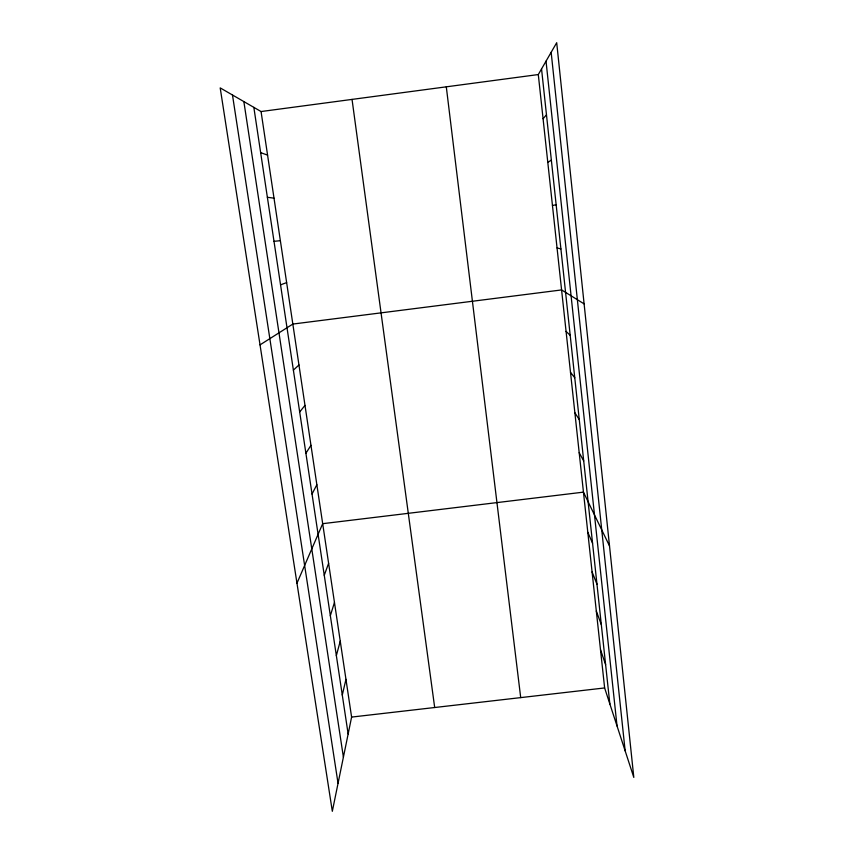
<?xml version="1.0" encoding="UTF-8"?>
<svg xmlns="http://www.w3.org/2000/svg" width="854" height="854" viewBox="0 0 854 854"><rect width="100%" height="100%" fill="white"/><g stroke="black" fill="none" stroke-linecap="round" stroke-linejoin="round"><path stroke-width="1.28" d="M261.057 111.543L351.602 717.082L332.323 811.3L220.193 87.887L261.057 111.543L538.298 74.554L556.701 42.7L633.807 777.418L604.632 687.95L538.298 74.554M342.283 695.06L345.955 679.346M336.348 655.637L340.244 641.14M330.338 615.713L334.458 602.476M324.253 575.276L328.609 563.32M296.968 583.207L322.684 523.683L583.453 492.139L609.51 545.93M312.03 494.05L316.855 484.73M305.892 453.271L310.963 445.308M299.679 411.97L304.995 405.394M543.08 118.749L546.475 114.831M293.381 370.134L298.953 364.978M547.788 162.367L551.353 160.114M260.022 344.877L292.837 324.061L561.59 289.933L584.115 303.885M280.55 284.83L286.634 282.631M552.453 205.43L556.157 204.789M351.602 717.082L604.632 687.95M273.995 241.34L280.368 240.668M267.366 197.274L274.006 198.171M557.043 247.948L560.897 248.888M260.651 152.62L267.58 155.14M566.074 331.384L570.205 335.355M570.493 372.323L574.763 377.756M574.87 412.76L579.268 419.613M579.183 452.695L583.709 460.936M587.798 532.288L592.569 543.229M592.078 571.924L596.967 584.2M596.316 611.08L601.323 624.637M600.501 649.755L605.614 664.561M232.48 95.007L338.045 783.321M243.86 101.594L343.404 757.156M253.841 107.369L348.144 733.981M352.04 99.406L434.686 707.518M446.3 86.83L520.705 697.611M541.543 68.939L609.852 703.984M551.161 52.297L625.139 750.826M546.026 61.168L617.026 725.964"/></g></svg>
